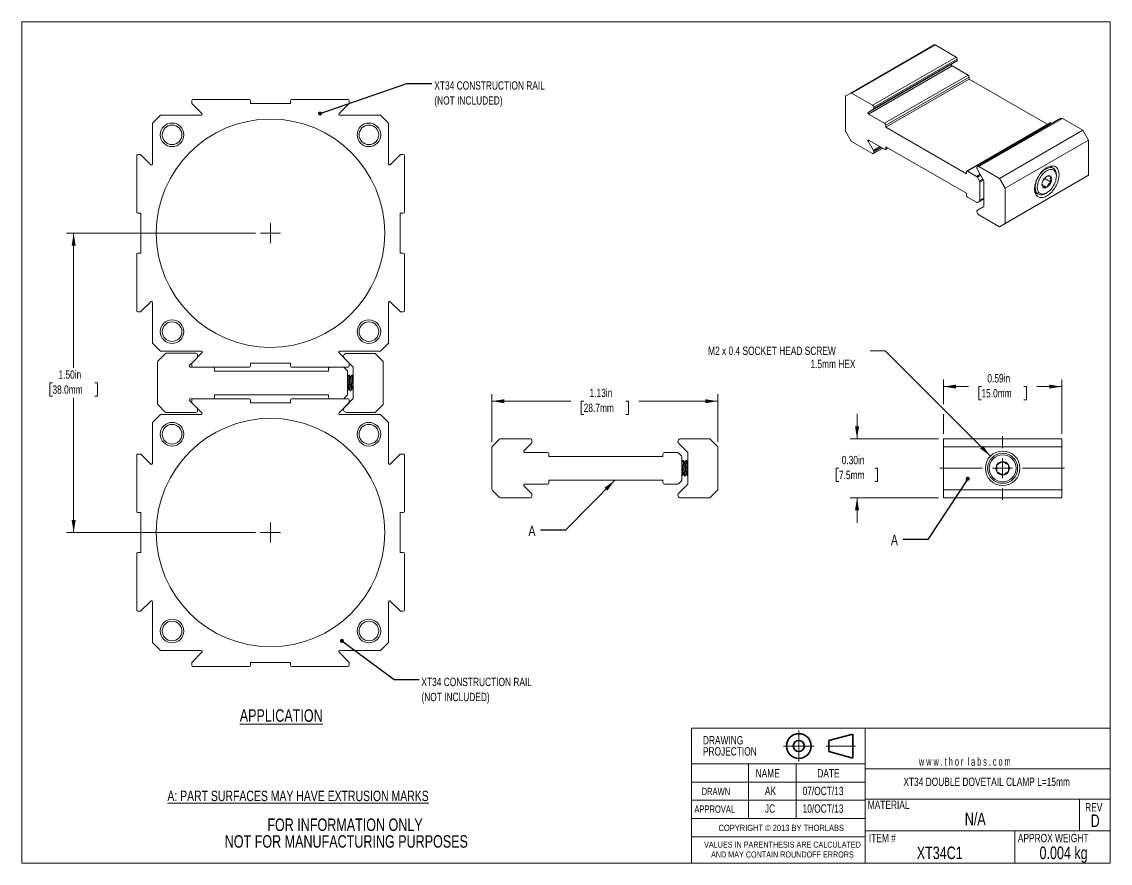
# Model space of a CAD drawing. Header units: inches. Extents: x 0.1 to 10.9, y 0 to 8.5.
import ezdxf

# ---------------------------------------------------------------- set-up
doc = ezdxf.new("R2010")
doc.units = ezdxf.units.IN
doc.header["$MEASUREMENT"] = 0
doc.header["$PDSIZE"] = -1
doc.linetypes.add('CENTERX2', pattern=[0.8, 0.5, -0.1, 0.1, -0.1])
doc.styles.add('SLDTEXTSTYLE0', font='TXT', dxfattribs={"width": 0.75})
doc.styles.add('SLDTEXTSTYLE1', font='TXT', dxfattribs={"width": 0.6})
doc.dimstyles.new('SLDDIMSTYLE0', dxfattribs={"dimtxt": 0.083333, "dimasz": 0.125, "dimexe": 0, "dimexo": 0.0625, "dimgap": 0.020833, "dimtad": 0, "dimtih": 1, "dimtoh": 1, "dimlfac": 0.5, "dimrnd": 1e-09, "dimzin": 12, "dimdsep": 46, "dimtxsty": 'SLDTEXTSTYLE0', "dimsah": 1, "dimcen": 0.09, "dimadec": 0, "dimazin": 3, "dimtfac": 1, "dimtofl": 0, "dimtmove": 0, "dimatfit": 3, "dimfxl": 1, "dimfrac": 2, "dimtolj": 1, "dimtzin": 12, "dimarcsym": 0})
doc.dimstyles.new('SLDDIMSTYLE1', dxfattribs={"dimtxt": 0.18, "dimasz": 0.125, "dimexe": 0, "dimexo": 0.0625, "dimgap": 0, "dimtad": 0, "dimtih": 1, "dimtoh": 1, "dimdec": 0, "dimrnd": 1e-09, "dimzin": 0, "dimdsep": 46, "dimtxsty": 'Standard', "dimsah": 1, "dimcen": 0.09, "dimadec": 0, "dimazin": 0, "dimtfac": 0.125, "dimtdec": 0, "dimtofl": 0, "dimtmove": 0, "dimatfit": 3, "dimfxl": 1, "dimfrac": 2, "dimtolj": 1, "dimtzin": 0, "dimarcsym": 0})
doc.dimstyles.new('SLDDIMSTYLE2', dxfattribs={"dimtxt": 0.083333, "dimasz": 0.125, "dimexe": 0, "dimexo": 0.0625, "dimgap": 0.020833, "dimtad": 0, "dimtih": 1, "dimtoh": 1, "dimlfac": 0.5, "dimrnd": 1e-09, "dimzin": 0, "dimdsep": 46, "dimtxsty": 'SLDTEXTSTYLE0', "dimsah": 1, "dimcen": 0.09, "dimadec": 0, "dimazin": 0, "dimtfac": 1, "dimtmove": 0, "dimatfit": 0, "dimfxl": 1, "dimfrac": 2, "dimtolj": 1, "dimtzin": 12, "dimarcsym": 0})
doc.dimstyles.new('SLDDIMSTYLE3', dxfattribs={"dimtxt": 0.083333, "dimasz": 0.125, "dimexe": 0, "dimexo": 0.0625, "dimgap": 0.020833, "dimtad": 0, "dimtih": 1, "dimtoh": 1, "dimlfac": 0.5, "dimrnd": 1e-09, "dimdsep": 46, "dimtxsty": 'SLDTEXTSTYLE0', "dimsah": 1, "dimcen": 0.09, "dimadec": 0, "dimazin": 2, "dimtfac": 1, "dimtofl": 0, "dimtmove": 0, "dimatfit": 3, "dimfxl": 1, "dimfrac": 2, "dimtolj": 1, "dimtzin": 12, "dimarcsym": 0})
doc.dimstyles.new('SLDDIMSTYLE4', dxfattribs={"dimtxt": 0.083333, "dimasz": 0.125, "dimexe": 0, "dimexo": 0.0625, "dimgap": 0.020833, "dimtad": 0, "dimtih": 1, "dimtoh": 1, "dimlfac": 0.5, "dimrnd": 1e-09, "dimzin": 12, "dimdsep": 46, "dimtxsty": 'SLDTEXTSTYLE0', "dimsah": 1, "dimcen": 0, "dimadec": 0, "dimazin": 3, "dimtfac": 1, "dimtofl": 0, "dimtmove": 0, "dimatfit": 3, "dimfxl": 1, "dimfrac": 2, "dimtolj": 1, "dimtzin": 12, "dimarcsym": 0})
doc.dimstyles.new('SLDDIMSTYLE5', dxfattribs={"dimtxt": 0.18, "dimasz": 0.04, "dimexe": 0, "dimexo": 0.0625, "dimgap": 0, "dimtad": 0, "dimtih": 1, "dimtoh": 1, "dimdec": 0, "dimrnd": 1e-09, "dimzin": 0, "dimdsep": 46, "dimtxsty": 'Standard', "dimblk1": 'DOT', "dimblk2": 'DOT', "dimsah": 1, "dimcen": 0.09, "dimadec": 0, "dimazin": 0, "dimtfac": 0.04, "dimtdec": 0, "dimtofl": 0, "dimtmove": 0, "dimatfit": 3, "dimldrblk": 'DOT', "dimfxl": 1, "dimfrac": 2, "dimtolj": 1, "dimtzin": 0, "dimarcsym": 0})
doc.dimstyles.new('SLDDIMSTYLE6', dxfattribs={"dimtxt": 0.083333, "dimasz": 0.125, "dimexe": 0, "dimexo": 0.0625, "dimgap": 0.020833, "dimtad": 0, "dimtih": 1, "dimtoh": 1, "dimlfac": 0.5, "dimrnd": 1e-09, "dimzin": 4, "dimdsep": 46, "dimtxsty": 'SLDTEXTSTYLE0', "dimsah": 1, "dimcen": 0.09, "dimadec": 0, "dimazin": 1, "dimtfac": 1, "dimtofl": 0, "dimtmove": 0, "dimatfit": 3, "dimfxl": 1, "dimfrac": 2, "dimtolj": 1, "dimtzin": 12, "dimarcsym": 0})

# ---------------------------------------------------------------- blocks, each defined once
blk = doc.blocks.new('Third Angle Projection Block')
at = {"color": 7, "linetype": 'CENTERX2', "lineweight": 18}
for p, q in [((3.995, 0.938), (3.995, 0.554)), ((3.803, 0.746), (4.187, 0.746)), ((4.336, 0.746), (4.703, 0.746))]:
    blk.add_line(p, q, dxfattribs=at)
at = {"color": 7, "linetype": 'Continuous', "lineweight": 35}
for p, q in [((4.67, 0.896), (4.37, 0.815)), ((4.67, 0.596), (4.67, 0.896)), ((4.37, 0.815), (4.37, 0.676)), ((4.37, 0.676), (4.67, 0.596))]:
    blk.add_line(p, q, dxfattribs=at)
for radius in [0.154, 0.0696]:
    blk.add_circle((3.995, 0.746), radius, dxfattribs=at)
at = {"color": 7, "linetype": 'Continuous', "lineweight": 0}
blk.add_point((3.995, 0.746), dxfattribs=at)
blk = doc.blocks.new('SW_NOTE_0')
at = {"color": 0, "linetype": 'Continuous', "lineweight": 0, "char_height": 0.06, "attachment_point": 2, "style": 'SLDTEXTSTYLE0'}
for s, insert in [('VALUES IN PARENTHESIS ARE CALCULATED', (0.784, 0.077)), ('AND MAY CONTAIN ROUNDOFF ERRORS', (0.783, -0.022))]:
    blk.add_mtext(s, dxfattribs=dict(at, insert=insert))
blk = doc.blocks.new('SW_NOTE_1')
at = {"color": 0, "linetype": 'Continuous', "lineweight": 0, "char_height": 0.0833, "attachment_point": 1, "style": 'SLDTEXTSTYLE0'}
for s, insert in [('DRAWING', (0, 0.107)), ('PROJECTION', (0, -0.004))]:
    blk.add_mtext(s, dxfattribs=dict(at, insert=insert))
blk = doc.blocks.new('SW_NOTE_2')
at = {"color": 0, "linetype": 'Continuous', "lineweight": 0, "char_height": 0.125, "attachment_point": 2, "style": 'SLDTEXTSTYLE0'}
for s, insert in [('FOR INFORMATION ONLY', (0.986, 0.161)), ('NOT FOR MANUFACTURING PURPOSES', (0.999, -0.006))]:
    blk.add_mtext(s, dxfattribs=dict(at, insert=insert))
blk = doc.blocks.new('_D')
at = {"color": 7, "linetype": 'Continuous', "lineweight": 18}
for p, q in [((4.763, 4.245), (4.763, 4.726)), ((7.02, 4.25), (7.02, 4.726)), ((4.763, 4.656), (5.551, 4.656)), ((5.68, 4.656), (5.654, 4.656)), ((5.654, 4.656), (5.654, 4.524)), ((6.103, 4.656), (6.129, 4.656)), ((6.129, 4.656), (6.129, 4.524)), ((7.02, 4.656), (6.232, 4.656)), ((5.654, 4.524), (5.68, 4.524)), ((6.129, 4.524), (6.103, 4.524))]:
    blk.add_line(p, q, dxfattribs=at)
for points in [[(4.763, 4.656), (4.888, 4.636), (4.888, 4.676)], [(7.02, 4.656), (6.895, 4.676), (6.895, 4.636)]]:
    blk.add_solid(points, dxfattribs=at)
at = {"color": 7, "linetype": 'Continuous', "lineweight": 18, "char_height": 0.0833, "attachment_point": 1, "style": 'SLDTEXTSTYLE0'}
for s, insert in [('1.13in', (5.739, 4.781)), ('28.7mm', (5.68, 4.631))]:
    blk.add_mtext(s, dxfattribs=dict(at, insert=insert))
blk = doc.blocks.new('_D_1')
at = {"color": 7, "linetype": 'Continuous', "lineweight": 18}
for p, q in [((8.413, 4.28), (8.413, 4.53)), ((9.229, 4.28), (8.343, 4.28)), ((8.232, 3.985), (8.206, 3.985)), ((8.206, 3.985), (8.206, 3.853)), ((8.594, 3.985), (8.619, 3.985)), ((8.619, 3.985), (8.619, 3.853)), ((8.206, 3.853), (8.232, 3.853)), ((8.619, 3.853), (8.594, 3.853)), ((9.229, 3.69), (8.343, 3.69)), ((8.413, 3.69), (8.413, 3.44))]:
    blk.add_line(p, q, dxfattribs=at)
for points in [[(8.413, 4.28), (8.433, 4.405), (8.393, 4.405)], [(8.413, 3.69), (8.393, 3.565), (8.433, 3.565)]]:
    blk.add_solid(points, dxfattribs=at)
at = {"color": 7, "linetype": 'Continuous', "lineweight": 18, "char_height": 0.0833, "attachment_point": 1, "style": 'SLDTEXTSTYLE0'}
for s, insert in [('0.30in', (8.26, 4.109)), ('7.5mm', (8.232, 3.96))]:
    blk.add_mtext(s, dxfattribs=dict(at, insert=insert))
blk = doc.blocks.new('_D_2')
at = {"color": 7, "linetype": 'Continuous', "lineweight": 18}
for p, q in [((9.279, 4.625), (9.279, 4.872)), ((9.279, 4.802), (9.528, 4.802)), ((9.657, 4.802), (9.632, 4.802)), ((9.632, 4.802), (9.632, 4.67)), ((10.081, 4.802), (10.106, 4.802)), ((10.106, 4.802), (10.106, 4.67)), ((10.459, 4.802), (10.21, 4.802)), ((10.459, 4.33), (10.459, 4.872)), ((9.632, 4.67), (9.657, 4.67)), ((10.106, 4.67), (10.081, 4.67)), ((9.279, 4.33), (9.279, 4.525))]:
    blk.add_line(p, q, dxfattribs=at)
for points in [[(9.279, 4.802), (9.404, 4.782), (9.404, 4.822)], [(10.459, 4.802), (10.334, 4.822), (10.334, 4.782)]]:
    blk.add_solid(points, dxfattribs=at)
at = {"color": 7, "linetype": 'Continuous', "lineweight": 18, "char_height": 0.0833, "attachment_point": 1, "style": 'SLDTEXTSTYLE0'}
for s, insert in [('0.59in', (9.716, 4.927)), ('15.0mm', (9.657, 4.777))]:
    blk.add_mtext(s, dxfattribs=dict(at, insert=insert))
blk = doc.blocks.new('_D_3')
at = {"color": 7, "linetype": 'Continuous', "lineweight": 18}
for p, q in [((8.693, 5.161), (8.543, 5.161)), ((9.747, 4.108), (8.693, 5.161))]:
    blk.add_line(p, q, dxfattribs=at)
blk.add_solid([(9.747, 4.108), (9.672, 4.21), (9.644, 4.182)], dxfattribs=at)
at = {"color": 7, "linetype": 'Continuous', "lineweight": 18, "attachment_point": 1, "style": 'SLDTEXTSTYLE0'}
for s, insert, char_height in [('M2 x 0.4 SOCKET HEAD SCREW', (6.924, 5.202), 0.08333), ('1.5mm HEX', (7.947, 5.07), 0.0833)]:
    blk.add_mtext(s, dxfattribs=dict(at, insert=insert, char_height=char_height))
blk = doc.blocks.new('_DOT')
at = {"color": 0, "linetype": 'ByBlock', "lineweight": -2}
blk.add_line((-0.5, 0), (-1, 0), dxfattribs=at)
at = {"color": 0, "linetype": 'ByBlock', "const_width": 0.5}
blk.add_lwpolyline([(-0.25, 0, 1), (0.25, 0, 1)], format="xyb", close=True, dxfattribs=at)
blk = doc.blocks.new('SW_CENTERMARKSYMBOL_0')
at = {"color": 0, "linetype": 'Continuous', "lineweight": 0}
for p, q in [((0, 0.2), (0, 0.321)), ((-0.2, 0), (-0.629, 0)), ((0, 0), (-0.1, 0)), ((0, 0), (0, 0.1)), ((0, 0), (0, -0.1)), ((0, 0), (0.1, 0)), ((0.2, 0), (0.617, 0)), ((0, -0.2), (0, -0.315))]:
    blk.add_line(p, q, dxfattribs=at)
blk = doc.blocks.new('_D_4')
at = {"color": 7, "linetype": 'Continuous', "lineweight": 18}
for p, q in [((2.399, 6.336), (0.511, 6.336)), ((0.581, 6.336), (0.581, 4.989)), ((0.369, 4.839), (0.344, 4.839)), ((0.344, 4.839), (0.344, 4.707)), ((0.793, 4.839), (0.818, 4.839)), ((0.818, 4.839), (0.818, 4.707)), ((0.344, 4.707), (0.369, 4.707)), ((0.581, 3.342), (0.581, 4.69)), ((0.818, 4.707), (0.793, 4.707)), ((2.399, 3.342), (0.511, 3.342))]:
    blk.add_line(p, q, dxfattribs=at)
for points in [[(0.581, 6.336), (0.561, 6.211), (0.601, 6.211)], [(0.581, 3.342), (0.601, 3.467), (0.561, 3.467)]]:
    blk.add_solid(points, dxfattribs=at)
at = {"color": 7, "linetype": 'Continuous', "lineweight": 18, "char_height": 0.0833, "attachment_point": 1, "style": 'SLDTEXTSTYLE0'}
for s, insert in [('1.50in', (0.429, 4.964)), ('38.0mm', (0.369, 4.814))]:
    blk.add_mtext(s, dxfattribs=dict(at, insert=insert))
blk = doc.blocks.new('SW_NOTE_3')
at = {"color": 0, "linetype": 'Continuous', "lineweight": 0, "char_height": 0.08333, "attachment_point": 1, "style": 'SLDTEXTSTYLE0'}
for s, insert in [('XT34 CONSTRUCTION RAIL', (0.023, 0.018)), ('(NOT INCLUDED)', (0.023, -0.132))]:
    blk.add_mtext(s, dxfattribs=dict(at, insert=insert))
blk = doc.blocks.new('SW_NOTE_4')
at = {"color": 0, "linetype": 'Continuous', "lineweight": 0, "char_height": 0.08333, "attachment_point": 1, "style": 'SLDTEXTSTYLE0'}
for s, insert in [('XT34 CONSTRUCTION RAIL', (0.024, 0.022)), ('(NOT INCLUDED)', (0.024, -0.128))]:
    blk.add_mtext(s, dxfattribs=dict(at, insert=insert))
blk = doc.blocks.new('SW_CENTERMARKSYMBOL_1')
at = {"color": 0, "linetype": 'Continuous', "lineweight": 0}
for q in [(-0.1, 0), (0, 0.1), (0, -0.1), (0.1, 0)]:
    blk.add_line((0, 0), q, dxfattribs=at)
blk = doc.blocks.new('SW_CENTERMARKSYMBOL_2')
at = {"color": 0, "linetype": 'Continuous', "lineweight": 0}
for q in [(-0.1, 0), (0, 0.1), (0, -0.1), (0.1, 0)]:
    blk.add_line((0, 0), q, dxfattribs=at)

msp = doc.modelspace()

# ---------------------------------------------------------------- linework, layer by layer
at = {"color": 7, "linetype": 'Continuous', "lineweight": 18}
for p, q in [((0.062, 8.451), (10.944, 8.451)), ((0.062, 8.451), (0.062, 0.036)), ((10.944, 0.036), (10.944, 8.451)), ((8.351, 7.738), (9.185, 8.22)), ((8.359, 7.737), (9.193, 8.219)), ((9.403, 8.098), (9.193, 8.219)), ((8.569, 7.616), (9.403, 8.098)), ((8.577, 7.575), (9.411, 8.057)), ((8.58, 7.596), (9.414, 8.078)), ((8.58, 7.582), (9.414, 8.064)), ((9.358, 8.026), (9.411, 8.057)), ((9.414, 8.064), (9.414, 8.078)), ((8.524, 7.544), (9.358, 8.026)), ((8.529, 7.527), (9.363, 8.009)), ((9.523, 7.916), (9.363, 8.009)), ((8.689, 7.435), (9.523, 7.916)), ((8.7, 7.415), (9.535, 7.897)), ((8.7, 7.395), (9.535, 7.877)), ((9.535, 7.877), (9.535, 7.897)), ((10.319, 7.424), (9.535, 7.877)), ((8.351, 7.738), (8.301, 7.709)), ((8.569, 7.616), (8.359, 7.737)), ((1.763, 7.664), (1.763, 7.638)), ((1.766, 7.631), (1.864, 7.533)), ((2.339, 7.674), (1.773, 7.674)), ((2.349, 7.634), (2.349, 7.664)), ((2.749, 7.634), (2.349, 7.634)), ((2.749, 7.664), (2.749, 7.634)), ((3.325, 7.674), (2.759, 7.674)), ((3.234, 7.533), (3.332, 7.631)), ((3.335, 7.638), (3.335, 7.664)), ((8.297, 7.702), (8.297, 7.36)), ((1.449, 7.516), (1.369, 7.436)), ((1.857, 7.516), (1.449, 7.516)), ((3.649, 7.516), (3.241, 7.516)), ((3.729, 7.436), (3.649, 7.516)), ((8.524, 7.544), (8.577, 7.575)), ((8.689, 7.435), (8.529, 7.527)), ((8.58, 7.582), (8.58, 7.596)), ((1.369, 7.436), (1.369, 7.028)), ((3.729, 7.028), (3.729, 7.436)), ((8.7, 7.395), (8.7, 7.415)), ((10.344, 7.439), (9.51, 6.957)), ((9.518, 6.956), (10.352, 7.438)), ((10.452, 7.485), (9.618, 7.003)), ((9.632, 7.002), (10.466, 7.483)), ((10.362, 7.432), (10.352, 7.438)), ((10.671, 7.365), (10.466, 7.483)), ((8.301, 7.349), (8.351, 7.262)), ((9.506, 6.93), (8.7, 7.395)), ((9.837, 6.883), (10.671, 7.365)), ((10.728, 7.267), (10.671, 7.365)), ((8.359, 7.254), (8.569, 7.133)), ((8.577, 7.164), (8.524, 7.257)), ((8.529, 7.268), (8.689, 7.175)), ((8.577, 7.132), (8.67, 7.186)), ((8.697, 7.174), (8.722, 7.189)), ((8.7, 7.201), (9.506, 6.736)), ((8.7, 7.182), (8.7, 7.201)), ((9.893, 6.785), (10.728, 7.267)), ((10.728, 6.916), (10.728, 7.267)), ((1.211, 7.112), (1.211, 6.546)), ((1.247, 7.122), (1.221, 7.122)), ((1.352, 7.021), (1.254, 7.119)), ((3.844, 7.119), (3.746, 7.021)), ((3.877, 7.122), (3.851, 7.122)), ((3.887, 6.546), (3.887, 7.112)), ((8.58, 7.139), (8.58, 7.153)), ((9.618, 6.971), (9.681, 6.861)), ((9.837, 6.883), (9.632, 7.002)), ((10.375, 6.986), (10.342, 7.005)), ((9.506, 6.95), (9.506, 6.93)), ((9.608, 6.904), (9.518, 6.956)), ((9.637, 6.858), (9.616, 6.896)), ((9.681, 6.861), (9.681, 6.604)), ((9.893, 6.785), (9.837, 6.883)), ((9.837, 6.401), (10.671, 6.883)), ((9.893, 6.434), (10.728, 6.916)), ((10.271, 6.86), (10.29, 6.884)), ((10.29, 6.884), (10.29, 6.889)), ((10.29, 6.884), (10.353, 6.848)), ((10.406, 6.921), (10.406, 6.918)), ((10.406, 6.905), (10.406, 6.918)), ((10.671, 6.883), (10.728, 6.916)), ((9.641, 6.664), (9.641, 6.847)), ((9.893, 6.434), (9.893, 6.785)), ((10.263, 6.824), (10.312, 6.796)), ((9.506, 6.736), (9.506, 6.716)), ((9.518, 6.697), (9.608, 6.645)), ((9.616, 6.644), (9.681, 6.681)), ((9.616, 6.644), (9.637, 6.656)), ((10.192, 6.746), (10.225, 6.727)), ((10.3, 6.734), (10.31, 6.741)), ((1.221, 6.536), (1.251, 6.536)), ((1.251, 6.536), (1.251, 6.136)), ((3.847, 6.136), (3.847, 6.536)), ((3.847, 6.536), (3.877, 6.536)), ((9.681, 6.604), (9.618, 6.567)), ((9.632, 6.52), (9.837, 6.401)), ((9.837, 6.401), (9.893, 6.434)), ((1.211, 6.126), (1.211, 5.56)), ((1.251, 6.136), (1.221, 6.136)), ((3.877, 6.136), (3.847, 6.136)), ((3.887, 5.56), (3.887, 6.126)), ((1.221, 5.55), (1.247, 5.55)), ((1.254, 5.553), (1.352, 5.651)), ((1.369, 5.644), (1.369, 5.236)), ((3.729, 5.236), (3.729, 5.644)), ((3.746, 5.651), (3.844, 5.553)), ((3.851, 5.55), (3.877, 5.55)), ((1.369, 5.236), (1.449, 5.156)), ((3.649, 5.156), (3.729, 5.236)), ((1.495, 5.131), (1.425, 5.06)), ((1.449, 5.156), (1.857, 5.156)), ((1.804, 5.135), (1.507, 5.135)), ((1.864, 5.139), (1.766, 5.041)), ((1.82, 5.102), (1.82, 5.119)), ((3.332, 5.041), (3.234, 5.139)), ((3.241, 5.156), (3.649, 5.156)), ((3.597, 5.134), (3.307, 5.134)), ((3.677, 5.054), (3.597, 5.134)), ((1.42, 5.049), (1.42, 4.63)), ((1.74, 5.015), (1.766, 5.041)), ((1.763, 5.034), (1.763, 5.008)), ((2.349, 5.008), (2.349, 5.038)), ((2.349, 5.038), (2.749, 5.038)), ((2.749, 5.038), (2.749, 5.008)), ((3.287, 5.087), (3.377, 4.997)), ((3.335, 5.008), (3.335, 5.034)), ((3.677, 4.624), (3.677, 5.054)), ((1.773, 4.998), (1.747, 4.998)), ((1.773, 4.998), (2.339, 4.998)), ((1.99, 4.958), (1.99, 4.982)), ((3.13, 4.958), (1.99, 4.958)), ((2.759, 4.998), (3.325, 4.998)), ((3.13, 4.982), (3.13, 4.958)), ((3.315, 4.963), (3.285, 4.994)), ((3.32, 4.727), (3.32, 4.952)), ((3.335, 4.918), (3.331, 4.918)), ((3.366, 4.918), (3.362, 4.918)), ((3.377, 4.997), (3.377, 4.682)), ((1.747, 4.68), (1.773, 4.68)), ((2.339, 4.68), (1.773, 4.68)), ((1.99, 4.72), (3.13, 4.72)), ((1.99, 4.696), (1.99, 4.72)), ((3.325, 4.68), (2.759, 4.68)), ((3.13, 4.72), (3.13, 4.696)), ((3.285, 4.685), (3.315, 4.716)), ((3.377, 4.682), (3.287, 4.592)), ((3.346, 4.761), (3.35, 4.761)), ((1.425, 4.619), (1.495, 4.548)), ((1.766, 4.637), (1.74, 4.663)), ((1.763, 4.67), (1.763, 4.644)), ((1.766, 4.637), (1.864, 4.539)), ((1.82, 4.559), (1.82, 4.577)), ((2.349, 4.64), (2.349, 4.67)), ((2.749, 4.64), (2.349, 4.64)), ((2.749, 4.67), (2.749, 4.64)), ((3.234, 4.539), (3.332, 4.637)), ((3.335, 4.644), (3.335, 4.67)), ((3.597, 4.544), (3.677, 4.624)), ((1.449, 4.522), (1.369, 4.442)), ((1.857, 4.522), (1.449, 4.522)), ((1.507, 4.543), (1.804, 4.543)), ((3.649, 4.522), (3.241, 4.522)), ((3.307, 4.544), (3.597, 4.544)), ((3.729, 4.442), (3.649, 4.522)), ((1.369, 4.442), (1.369, 4.034)), ((3.729, 4.034), (3.729, 4.442)), ((4.838, 4.276), (4.768, 4.206)), ((5.147, 4.281), (4.85, 4.281)), ((5.163, 4.248), (5.163, 4.265)), ((6.94, 4.28), (6.65, 4.28)), ((7.02, 4.2), (6.94, 4.28)), ((9.279, 4.281), (10.459, 4.281)), ((9.279, 4.28), (9.279, 4.281)), ((9.279, 4.2), (9.279, 4.28)), ((9.279, 4.28), (10.459, 4.28)), ((10.459, 4.28), (10.459, 4.281)), ((10.459, 4.2), (10.459, 4.28)), ((4.763, 4.195), (4.763, 3.776)), ((5.083, 4.161), (5.158, 4.236)), ((5.317, 4.144), (5.09, 4.144)), ((6.616, 4.144), (6.489, 4.144)), ((6.658, 4.109), (6.628, 4.139)), ((6.63, 4.232), (6.72, 4.143)), ((6.72, 4.143), (6.72, 3.828)), ((7.02, 3.77), (7.02, 4.2)), ((9.279, 3.77), (9.279, 4.2)), ((9.279, 4.2), (10.459, 4.2)), ((10.459, 3.77), (10.459, 4.2)), ((1.211, 4.118), (1.211, 3.552)), ((1.247, 4.128), (1.221, 4.128)), ((1.352, 4.027), (1.254, 4.125)), ((3.844, 4.125), (3.746, 4.027)), ((3.877, 4.128), (3.851, 4.128)), ((3.887, 3.552), (3.887, 4.118)), ((5.333, 4.104), (5.333, 4.128)), ((6.473, 4.104), (5.333, 4.104)), ((6.473, 4.128), (6.473, 4.104)), ((6.663, 3.873), (6.663, 4.098)), ((6.677, 4.064), (6.673, 4.064)), ((6.693, 4.043), (6.69, 4.043)), ((6.709, 4.064), (6.705, 4.064)), ((6.673, 3.927), (6.677, 3.927)), ((6.705, 3.927), (6.709, 3.927)), ((5.158, 3.734), (5.083, 3.809)), ((5.09, 3.826), (5.317, 3.826)), ((5.333, 3.866), (6.473, 3.866)), ((5.333, 3.842), (5.333, 3.866)), ((6.473, 3.866), (6.473, 3.842)), ((6.489, 3.826), (6.616, 3.826)), ((6.628, 3.831), (6.658, 3.861)), ((6.72, 3.828), (6.63, 3.738)), ((6.689, 3.906), (6.693, 3.906)), ((4.768, 3.764), (4.838, 3.694)), ((5.163, 3.705), (5.163, 3.723)), ((6.94, 3.69), (7.02, 3.77)), ((9.279, 3.77), (10.459, 3.77)), ((9.279, 3.69), (9.279, 3.77)), ((10.459, 3.69), (10.459, 3.77)), ((4.85, 3.689), (5.147, 3.689)), ((6.65, 3.69), (6.94, 3.69)), ((9.279, 3.69), (10.459, 3.69)), ((9.279, 3.689), (9.279, 3.69)), ((9.279, 3.689), (10.459, 3.689)), ((10.459, 3.689), (10.459, 3.69)), ((1.221, 3.542), (1.251, 3.542)), ((1.251, 3.542), (1.251, 3.142)), ((3.847, 3.142), (3.847, 3.542)), ((3.847, 3.542), (3.877, 3.542)), ((1.211, 3.132), (1.211, 2.566)), ((1.251, 3.142), (1.221, 3.142)), ((3.877, 3.142), (3.847, 3.142)), ((3.887, 2.566), (3.887, 3.132)), ((1.254, 2.559), (1.352, 2.657)), ((1.369, 2.65), (1.369, 2.242)), ((3.729, 2.242), (3.729, 2.65)), ((3.746, 2.657), (3.844, 2.559)), ((1.221, 2.556), (1.247, 2.556)), ((3.851, 2.556), (3.877, 2.556)), ((1.369, 2.242), (1.449, 2.162)), ((3.649, 2.162), (3.729, 2.242)), ((1.449, 2.162), (1.857, 2.162)), ((1.864, 2.145), (1.766, 2.047)), ((3.332, 2.047), (3.234, 2.145)), ((3.241, 2.162), (3.649, 2.162)), ((1.763, 2.04), (1.763, 2.014)), ((1.773, 2.004), (2.339, 2.004)), ((2.349, 2.014), (2.349, 2.044)), ((2.349, 2.044), (2.749, 2.044)), ((2.749, 2.044), (2.749, 2.014)), ((2.759, 2.004), (3.325, 2.004)), ((3.335, 2.014), (3.335, 2.04)), ((10.944, 1.387), (10.944, 1.97)), ((6.757, 0.298), (6.757, 1.387)), ((6.757, 1.387), (8.494, 1.387)), ((8.494, 1.387), (8.494, 0.036)), ((8.494, 1.387), (10.944, 1.387)), ((6.757, 0.484), (6.757, 1.03)), ((6.757, 0.036), (6.757, 1.03)), ((8.494, 1.03), (6.757, 1.03)), ((7.328, 1.03), (7.328, 0.484)), ((7.804, 1.03), (7.804, 0.484)), ((8.494, 0.98), (10.944, 0.98)), ((8.494, 0.846), (6.757, 0.846)), ((8.494, 0.666), (6.757, 0.666)), ((8.494, 0.676), (10.944, 0.676)), ((10.637, 0.676), (10.637, 0.36)), ((8.494, 0.484), (6.757, 0.484)), ((6.757, 0.484), (6.757, 0.298)), ((8.494, 0.36), (10.944, 0.36)), ((9.99, 0.36), (9.99, 0.036)), ((6.757, 0.298), (8.494, 0.298)), ((10.944, 0.036), (0.062, 0.036))]:
    msp.add_line(p, q, dxfattribs=at)
at = {"color": 8, "linetype": 'Continuous', "lineweight": 18}
for p, q in [((8.524, 7.257), (8.536, 7.264)), ((8.577, 7.164), (8.642, 7.202)), ((8.58, 7.153), (8.653, 7.196)), ((8.58, 7.139), (8.666, 7.188)), ((8.7, 7.182), (8.717, 7.191)), ((9.608, 6.904), (9.644, 6.925)), ((9.616, 6.896), (9.65, 6.915)), ((9.637, 6.858), (9.671, 6.878)), ((9.641, 6.847), (9.677, 6.868)), ((9.637, 6.656), (9.681, 6.681)), ((9.641, 6.664), (9.681, 6.687))]:
    msp.add_line(p, q, dxfattribs=at)
at = {"color": 7, "linetype": 'Continuous', "lineweight": 18, "flags": 128}
for points in [[(9.363, 8.009), (9.361, 8.01), (9.359, 8.013), (9.357, 8.015), (9.356, 8.018), (9.356, 8.02), (9.356, 8.023), (9.357, 8.025), (9.358, 8.026)], [(8.529, 7.527), (8.527, 7.529), (8.525, 7.531), (8.523, 7.533), (8.522, 7.536), (8.522, 7.539), (8.522, 7.541), (8.522, 7.543), (8.524, 7.544)], [(8.524, 7.257), (8.522, 7.259), (8.522, 7.262), (8.522, 7.264), (8.522, 7.266), (8.523, 7.268), (8.525, 7.269), (8.527, 7.268), (8.529, 7.268)], [(9.632, 7.002), (9.627, 7.004), (9.623, 7.004), (9.619, 7.004), (9.616, 7.001), (9.613, 6.998), (9.612, 6.994), (9.612, 6.988), (9.613, 6.983), (9.615, 6.977), (9.618, 6.971)], [(10.433, 6.921), (10.432, 6.934), (10.431, 6.945), (10.428, 6.956), (10.425, 6.966), (10.421, 6.976), (10.416, 6.984), (10.409, 6.991), (10.403, 6.997), (10.395, 7.002), (10.387, 7.005), (10.378, 7.008), (10.368, 7.009), (10.359, 7.008), (10.348, 7.007), (10.338, 7.004), (10.327, 7), (10.316, 6.995), (10.305, 6.989), (10.294, 6.981), (10.283, 6.973), (10.273, 6.963), (10.262, 6.953), (10.252, 6.942), (10.243, 6.93), (10.234, 6.917), (10.226, 6.904), (10.218, 6.89), (10.211, 6.876), (10.205, 6.862), (10.2, 6.848), (10.196, 6.834), (10.192, 6.82), (10.19, 6.806), (10.188, 6.793), (10.188, 6.78), (10.188, 6.767), (10.19, 6.756), (10.192, 6.745), (10.196, 6.735), (10.2, 6.725), (10.205, 6.717), (10.211, 6.71), (10.218, 6.704), (10.226, 6.699), (10.234, 6.696), (10.243, 6.694), (10.252, 6.692), (10.262, 6.693), (10.273, 6.694), (10.283, 6.697), (10.294, 6.701), (10.305, 6.706), (10.316, 6.712), (10.327, 6.72), (10.338, 6.728), (10.348, 6.738), (10.359, 6.748), (10.368, 6.759), (10.378, 6.771), (10.387, 6.784), (10.395, 6.797), (10.403, 6.811), (10.409, 6.825), (10.416, 6.839), (10.421, 6.853), (10.425, 6.867), (10.428, 6.881), (10.431, 6.895), (10.432, 6.908), (10.433, 6.921)], [(10.3, 6.734), (10.295, 6.732), (10.285, 6.727), (10.275, 6.723), (10.265, 6.721), (10.255, 6.72), (10.246, 6.72), (10.238, 6.722), (10.23, 6.725), (10.222, 6.729), (10.216, 6.734), (10.21, 6.74), (10.205, 6.748), (10.201, 6.756), (10.198, 6.766), (10.196, 6.776), (10.194, 6.787), (10.194, 6.798), (10.195, 6.811), (10.197, 6.823), (10.199, 6.836), (10.203, 6.849), (10.207, 6.863), (10.213, 6.876), (10.219, 6.889), (10.226, 6.901), (10.234, 6.914), (10.242, 6.925), (10.251, 6.936), (10.26, 6.947), (10.27, 6.956), (10.279, 6.965), (10.29, 6.972), (10.3, 6.979), (10.31, 6.984), (10.32, 6.988), (10.33, 6.991), (10.34, 6.993), (10.349, 6.993), (10.358, 6.992), (10.366, 6.99), (10.374, 6.987), (10.381, 6.982), (10.387, 6.976), (10.392, 6.969), (10.397, 6.961), (10.4, 6.952), (10.403, 6.943), (10.405, 6.932), (10.406, 6.921), (10.406, 6.921)], [(10.406, 6.908), (10.405, 6.919), (10.403, 6.929), (10.401, 6.938), (10.397, 6.946), (10.392, 6.954), (10.387, 6.96), (10.381, 6.965), (10.374, 6.969), (10.367, 6.972), (10.359, 6.973), (10.35, 6.973), (10.341, 6.972), (10.332, 6.97), (10.323, 6.967), (10.313, 6.962), (10.303, 6.956), (10.294, 6.949), (10.284, 6.941), (10.275, 6.932), (10.266, 6.923), (10.258, 6.912), (10.25, 6.901), (10.243, 6.889), (10.237, 6.878), (10.231, 6.865), (10.226, 6.853), (10.222, 6.84), (10.219, 6.828), (10.217, 6.816), (10.215, 6.804), (10.215, 6.793), (10.216, 6.782), (10.218, 6.772), (10.22, 6.763), (10.224, 6.755), (10.228, 6.747), (10.234, 6.741), (10.24, 6.736), (10.246, 6.732), (10.254, 6.729), (10.262, 6.728), (10.271, 6.728), (10.279, 6.729), (10.289, 6.731), (10.298, 6.734), (10.308, 6.739), (10.318, 6.745), (10.327, 6.752), (10.336, 6.76), (10.346, 6.769), (10.354, 6.778), (10.363, 6.789), (10.37, 6.8), (10.378, 6.812), (10.384, 6.824), (10.39, 6.836), (10.395, 6.848), (10.399, 6.861), (10.402, 6.873), (10.404, 6.885), (10.405, 6.897), (10.406, 6.908)], [(9.618, 6.567), (9.615, 6.564), (9.613, 6.561), (9.612, 6.556), (9.612, 6.55), (9.613, 6.544), (9.616, 6.538), (9.619, 6.533), (9.623, 6.527), (9.627, 6.523), (9.632, 6.52)]]:
    msp.add_lwpolyline(points, dxfattribs=at)
at = {"color": 7, "linetype": 'Continuous', "lineweight": 18}
for centre, radius in [((2.549, 6.336), 1.142), ((1.565, 7.32), 0.118), ((1.565, 7.32), 0.098), ((3.533, 7.32), 0.118), ((3.533, 7.32), 0.098), ((1.565, 5.352), 0.118), ((1.565, 5.352), 0.098), ((3.533, 5.352), 0.118), ((3.533, 5.352), 0.098), ((2.549, 3.342), 1.142), ((1.565, 4.326), 0.118), ((1.565, 4.326), 0.098), ((3.533, 4.326), 0.118), ((3.533, 4.326), 0.098), ((9.869, 3.985), 0.173), ((9.869, 3.985), 0.15), ((9.869, 3.985), 0.135), ((1.565, 2.358), 0.118), ((1.565, 2.358), 0.098), ((3.533, 2.358), 0.118), ((3.533, 2.358), 0.098)]:
    msp.add_circle(centre, radius, dxfattribs=at)
for centre, radius, start, end in [((9.188, 8.212), 0.00805, 54.3818, 114.314), ((9.39, 8.077), 0.0246, 2.6055, 57.3945), ((9.406, 8.063), 0.00805, 305.698, 5.6204), ((9.51, 7.896), 0.0246, 2.6055, 57.3945), ((8.354, 7.731), 0.00805, 54.3818, 114.314), ((1.773, 7.664), 0.01, 90, 180), ((1.773, 7.638), 0.01, 180, 225), ((2.339, 7.664), 0.01, 0, 90), ((2.759, 7.664), 0.01, 90, 180), ((3.325, 7.664), 0.01, 0, 90), ((3.325, 7.638), 0.01, 315, 0), ((8.305, 7.703), 0.00805, 125.698, 185.6204), ((1.857, 7.526), 0.01, 270, 45), ((3.241, 7.526), 0.01, 135, 270), ((8.556, 7.595), 0.0246, 2.6055, 57.3945), ((8.572, 7.581), 0.00805, 305.698, 5.6204), ((8.676, 7.414), 0.0246, 2.6055, 57.3945), ((10.347, 7.431), 0.00805, 54.3824, 114.3071), ((10.458, 7.472), 0.0136, 53.3063, 115.3833), ((8.32, 7.361), 0.0231, 181.9565, 211.1437), ((8.371, 7.274), 0.0231, 208.8556, 238.0453), ((1.221, 7.112), 0.01, 90, 180), ((1.247, 7.112), 0.01, 45, 90), ((3.851, 7.112), 0.01, 90, 135), ((3.877, 7.112), 0.01, 0, 90), ((8.573, 7.138), 0.00699, 230.7967, 9.214), ((8.557, 7.152), 0.0231, 1.9565, 31.1437), ((8.693, 7.18), 0.00699, 230.7967, 9.214), ((1.359, 7.028), 0.01, 225, 0), ((3.739, 7.028), 0.01, 180, 315), ((9.513, 6.951), 0.00699, 50.7967, 189.214), ((9.596, 6.885), 0.0231, 28.8556, 58.0453), ((9.618, 6.846), 0.0231, 1.9565, 31.1437), ((10.368, 6.817), 0.106, 123.6296, 160.4611), ((10.329, 6.882), 0.0308, 43.4313, 130.5663), ((10.299, 6.875), 0.0601, 334.0162, 28.4306), ((10.322, 6.826), 0.0601, 154.0162, 208.4306), ((10.292, 6.819), 0.0308, 223.4313, 310.5663), ((10.253, 6.884), 0.106, 303.6296, 340.4611), ((9.531, 6.717), 0.0246, 182.6055, 237.3945), ((9.612, 6.651), 0.00805, 234.3818, 294.314), ((9.633, 6.663), 0.00805, 305.698, 5.6204), ((1.221, 6.546), 0.01, 180, 270), ((3.877, 6.546), 0.01, 270, 0), ((1.221, 6.126), 0.01, 90, 180), ((3.877, 6.126), 0.01, 0, 90), ((1.221, 5.56), 0.01, 180, 270), ((1.247, 5.56), 0.01, 270, 315), ((1.359, 5.644), 0.01, 0, 135), ((3.739, 5.644), 0.01, 45, 180), ((3.851, 5.56), 0.01, 225, 270), ((3.877, 5.56), 0.01, 270, 0), ((1.507, 5.119), 0.016, 90, 135), ((1.804, 5.119), 0.016, 0, 90), ((1.857, 5.146), 0.01, 315, 90), ((3.241, 5.146), 0.01, 90, 225), ((3.307, 5.106), 0.028, 90, 225.0002), ((1.436, 5.049), 0.016, 135, 180), ((1.747, 5.008), 0.01, 135, 270), ((1.773, 5.034), 0.01, 135, 180), ((1.773, 5.008), 0.01, 180, 270), ((1.804, 5.102), 0.016, 315, 0), ((2.339, 5.008), 0.01, 270, 0), ((2.759, 5.008), 0.01, 180, 270), ((3.325, 5.008), 0.01, 270, 0), ((3.325, 5.034), 0.01, 0, 45), ((1.974, 4.982), 0.016, 0, 90), ((3.146, 4.982), 0.016, 90, 180), ((3.274, 4.982), 0.016, 45, 90), ((3.304, 4.952), 0.016, 0, 45), ((1.747, 4.67), 0.01, 90, 225), ((1.773, 4.67), 0.01, 90, 180), ((1.974, 4.696), 0.016, 270, 0), ((2.339, 4.67), 0.01, 0, 90), ((2.759, 4.67), 0.01, 90, 180), ((3.146, 4.696), 0.016, 180, 270), ((3.274, 4.696), 0.016, 270, 315), ((3.304, 4.727), 0.016, 315, 0), ((3.325, 4.67), 0.01, 0, 90), ((1.436, 4.63), 0.016, 180, 225), ((1.773, 4.644), 0.01, 180, 225), ((1.804, 4.577), 0.016, 0, 45), ((3.307, 4.572), 0.028, 135.0012, 270), ((3.325, 4.644), 0.01, 315, 0), ((1.507, 4.559), 0.016, 225, 270), ((1.804, 4.559), 0.016, 270, 0), ((1.857, 4.532), 0.01, 270, 45), ((3.241, 4.532), 0.01, 135, 270), ((4.85, 4.265), 0.016, 90, 135), ((5.147, 4.265), 0.016, 0, 90), ((5.147, 4.248), 0.016, 315, 0), ((6.65, 4.252), 0.028, 90, 225.0002), ((4.779, 4.195), 0.016, 135, 180), ((5.09, 4.154), 0.01, 135, 270), ((5.317, 4.128), 0.016, 0, 90), ((6.489, 4.128), 0.016, 90, 180), ((6.616, 4.128), 0.016, 45, 90), ((1.221, 4.118), 0.01, 90, 180), ((1.247, 4.118), 0.01, 45, 90), ((1.359, 4.034), 0.01, 225, 0), ((3.739, 4.034), 0.01, 180, 315), ((3.851, 4.118), 0.01, 90, 135), ((3.877, 4.118), 0.01, 0, 90), ((6.647, 4.098), 0.016, 0, 45), ((9.869, 3.985), 0.0682, 91.3954, 151.3954), ((9.869, 3.985), 0.0682, 31.3954, 91.3954), ((9.869, 3.985), 0.0682, 151.3954, 211.3954), ((9.869, 3.985), 0.0682, 211.3954, 271.3954), ((9.869, 3.985), 0.0682, 271.3954, 331.3954), ((9.869, 3.985), 0.0682, 331.3954, 31.3954), ((5.09, 3.816), 0.01, 90, 225), ((5.317, 3.842), 0.016, 270, 0), ((6.489, 3.842), 0.016, 180, 270), ((6.616, 3.842), 0.016, 270, 315), ((6.647, 3.873), 0.016, 315, 0), ((4.779, 3.776), 0.016, 180, 225), ((5.147, 3.705), 0.016, 270, 0), ((5.147, 3.723), 0.016, 0, 45), ((6.65, 3.718), 0.028, 135.0012, 270), ((4.85, 3.705), 0.016, 225, 270), ((1.221, 3.552), 0.01, 180, 270), ((3.877, 3.552), 0.01, 270, 0), ((1.221, 3.132), 0.01, 90, 180), ((3.877, 3.132), 0.01, 0, 90), ((1.359, 2.65), 0.01, 0, 135), ((3.739, 2.65), 0.01, 45, 180), ((1.221, 2.566), 0.01, 180, 270), ((1.247, 2.566), 0.01, 270, 315), ((3.851, 2.566), 0.01, 225, 270), ((3.877, 2.566), 0.01, 270, 0), ((1.857, 2.152), 0.01, 315, 90), ((3.241, 2.152), 0.01, 90, 225), ((1.773, 2.04), 0.01, 135, 180), ((1.773, 2.014), 0.01, 180, 270), ((2.339, 2.014), 0.01, 270, 0), ((2.759, 2.014), 0.01, 180, 270), ((3.325, 2.014), 0.01, 270, 0), ((3.325, 2.04), 0.01, 0, 45)]:
    msp.add_arc(centre, radius, start, end, dxfattribs=at)
for points, knots in [([(10.352, 6.903), (10.347, 6.904), (10.338, 6.906), (10.327, 6.908), (10.32, 6.908), (10.315, 6.908), (10.312, 6.907), (10.31, 6.906), (10.31, 6.906)], [0, 0, 0, 0, 0.222561, 0.452729, 0.610931, 0.774421, 0.901542, 1, 1, 1, 1]), ([(10.353, 6.848), (10.352, 6.852), (10.349, 6.859), (10.347, 6.869), (10.345, 6.879), (10.346, 6.888), (10.348, 6.896), (10.35, 6.901), (10.352, 6.903)], [0, 0, 0, 0, 0.1556362, 0.3248856, 0.4937641, 0.6564836, 0.8195092, 1, 1, 1, 1]), ([(10.263, 6.825), (10.263, 6.823), (10.263, 6.817), (10.266, 6.808), (10.268, 6.801), (10.269, 6.798)], [0, 0, 0, 0, 0.23334, 0.635758, 1, 1, 1, 1]), ([(10.269, 6.798), (10.271, 6.798), (10.273, 6.8), (10.28, 6.801), (10.288, 6.8), (10.296, 6.799), (10.304, 6.797), (10.309, 6.796), (10.312, 6.796)], [0, 0, 0, 0, 0.216113, 0.439614, 0.593233, 0.751987, 0.875425, 1, 1, 1, 1]), ([(10.312, 6.796), (10.313, 6.8), (10.316, 6.809), (10.322, 6.821), (10.33, 6.831), (10.337, 6.838), (10.345, 6.844), (10.35, 6.847), (10.353, 6.848)], [0, 0, 0, 0, 0.216113, 0.439614, 0.593233, 0.751987, 0.875425, 1, 1, 1, 1]), ([(3.319, 4.897), (3.319, 4.897), (3.319, 4.899), (3.321, 4.893), (3.323, 4.881), (3.325, 4.861), (3.327, 4.838), (3.329, 4.815), (3.331, 4.796), (3.332, 4.784), (3.333, 4.783), (3.334, 4.783)], [0, 0, 0, 0, 0.008024, 0.137807, 0.271032, 0.398936, 0.530994, 0.663052, 0.790956, 0.924181, 1, 1, 1, 1]), ([(3.33, 4.918), (3.328, 4.914), (3.325, 4.908), (3.321, 4.903), (3.32, 4.901)], [0, 0, 0, 0, 0.604867, 1, 1, 1, 1]), ([(3.331, 4.918), (3.331, 4.918), (3.331, 4.919), (3.333, 4.913), (3.335, 4.895), (3.337, 4.868), (3.339, 4.837), (3.341, 4.807), (3.342, 4.781), (3.344, 4.764), (3.346, 4.762), (3.346, 4.761)], [0, 0, 0, 0, 0.007723, 0.131805, 0.259156, 0.381454, 0.507697, 0.63394, 0.756238, 0.883589, 1, 1, 1, 1]), ([(3.335, 4.918), (3.335, 4.918), (3.335, 4.92), (3.337, 4.912), (3.339, 4.895), (3.34, 4.868), (3.343, 4.837), (3.345, 4.807), (3.346, 4.781), (3.348, 4.764), (3.35, 4.762), (3.35, 4.761)], [0, 0, 0, 0, 0.007672, 0.1317611, 0.2591182, 0.381423, 0.507672, 0.633921, 0.7562258, 0.8835828, 1, 1, 1, 1]), ([(3.347, 4.897), (3.345, 4.901), (3.341, 4.908), (3.337, 4.914), (3.335, 4.918)], [0, 0, 0, 0, 0.499558, 1, 1, 1, 1]), ([(3.362, 4.918), (3.36, 4.914), (3.356, 4.908), (3.352, 4.901), (3.35, 4.898)], [0, 0, 0, 0, 0.515851, 1, 1, 1, 1]), ([(3.35, 4.897), (3.35, 4.897), (3.351, 4.899), (3.352, 4.893), (3.354, 4.881), (3.356, 4.861), (3.358, 4.838), (3.36, 4.815), (3.362, 4.796), (3.364, 4.784), (3.365, 4.783), (3.365, 4.783)], [0, 0, 0, 0, 0.008024, 0.137807, 0.271032, 0.398936, 0.530994, 0.663052, 0.790956, 0.924181, 1, 1, 1, 1]), ([(3.362, 4.918), (3.362, 4.918), (3.363, 4.919), (3.364, 4.913), (3.366, 4.895), (3.368, 4.868), (3.37, 4.837), (3.372, 4.807), (3.374, 4.781), (3.376, 4.764), (3.377, 4.762), (3.378, 4.761)], [0, 0, 0, 0, 0.007723, 0.131805, 0.259156, 0.381454, 0.507697, 0.63394, 0.756238, 0.883589, 1, 1, 1, 1]), ([(3.377, 4.899), (3.376, 4.902), (3.372, 4.908), (3.368, 4.914), (3.366, 4.918)], [0, 0, 0, 0, 0.443808, 1, 1, 1, 1]), ([(3.32, 4.867), (3.32, 4.865), (3.321, 4.856), (3.323, 4.838), (3.325, 4.815), (3.327, 4.796), (3.329, 4.783), (3.33, 4.782), (3.331, 4.781)], [0, 0, 0, 0, 0.064476, 0.255422, 0.446369, 0.63131, 0.823945, 1, 1, 1, 1]), ([(3.347, 4.897), (3.347, 4.896), (3.348, 4.894), (3.35, 4.88), (3.352, 4.861), (3.354, 4.838), (3.356, 4.815), (3.358, 4.796), (3.36, 4.783), (3.361, 4.782), (3.362, 4.781)], [0, 0, 0, 0, 0.102711, 0.234345, 0.360722, 0.491203, 0.621684, 0.748061, 0.879695, 1, 1, 1, 1]), ([(3.32, 4.763), (3.322, 4.766), (3.325, 4.772), (3.329, 4.778), (3.331, 4.781)], [0, 0, 0, 0, 0.478393, 1, 1, 1, 1]), ([(3.334, 4.782), (3.336, 4.778), (3.34, 4.771), (3.344, 4.764), (3.346, 4.761)], [0, 0, 0, 0, 0.499555, 1, 1, 1, 1]), ([(3.351, 4.761), (3.353, 4.765), (3.357, 4.771), (3.361, 4.778), (3.362, 4.781)], [0, 0, 0, 0, 0.5167964, 1, 1, 1, 1]), ([(3.365, 4.782), (3.367, 4.778), (3.371, 4.771), (3.375, 4.765), (3.377, 4.761)], [0, 0, 0, 0, 0.50682, 1, 1, 1, 1]), ([(6.673, 4.063), (6.671, 4.06), (6.668, 4.054), (6.664, 4.049), (6.663, 4.046)], [0, 0, 0, 0, 0.604476, 1, 1, 1, 1]), ([(6.663, 4.041), (6.663, 4.04), (6.664, 4.038), (6.665, 4.033), (6.666, 4.026), (6.667, 4.016), (6.668, 4.006), (6.669, 3.995), (6.67, 3.984), (6.671, 3.972), (6.672, 3.961), (6.673, 3.951), (6.674, 3.943), (6.675, 3.936), (6.676, 3.931), (6.676, 3.928), (6.677, 3.928), (6.677, 3.928)], [0, 0, 0, 0, 0.047489, 0.121513, 0.195037, 0.266632, 0.336638, 0.409024, 0.48288, 0.556737, 0.629123, 0.699129, 0.770724, 0.844248, 0.918272, 0.991304, 1, 1, 1, 1]), ([(6.673, 4.064), (6.674, 4.064), (6.674, 4.064), (6.674, 4.062), (6.676, 4.058), (6.677, 4.05), (6.678, 4.04), (6.679, 4.027), (6.679, 4.014), (6.68, 3.999), (6.681, 3.983), (6.683, 3.968), (6.684, 3.953), (6.684, 3.94), (6.685, 3.928), (6.686, 3.918), (6.687, 3.911), (6.688, 3.907), (6.689, 3.907), (6.689, 3.907)], [0, 0, 0, 0, 0.007732, 0.068758, 0.131813, 0.195717, 0.259193, 0.321015, 0.381473, 0.443973, 0.507734, 0.571495, 0.633995, 0.694454, 0.756275, 0.819752, 0.883656, 0.94671, 1, 1, 1, 1]), ([(6.69, 4.043), (6.688, 4.046), (6.684, 4.053), (6.68, 4.06), (6.678, 4.063)], [0, 0, 0, 0, 0.499574, 1, 1, 1, 1]), ([(6.678, 4.063), (6.678, 4.063), (6.679, 4.062), (6.679, 4.058), (6.681, 4.05), (6.682, 4.04), (6.682, 4.027), (6.683, 4.014), (6.684, 3.999), (6.685, 3.983), (6.686, 3.968), (6.687, 3.953), (6.688, 3.94), (6.689, 3.928), (6.69, 3.918), (6.691, 3.911), (6.692, 3.907), (6.693, 3.907), (6.693, 3.907)], [0, 0, 0, 0, 0.035984, 0.101258, 0.167411, 0.233121, 0.297118, 0.359705, 0.424404, 0.490409, 0.556414, 0.621114, 0.6837, 0.747698, 0.813408, 0.879561, 0.944834, 1, 1, 1, 1]), ([(6.69, 4.043), (6.69, 4.042), (6.69, 4.042), (6.691, 4.039), (6.692, 4.033), (6.693, 4.025), (6.694, 4.016), (6.695, 4.006), (6.696, 3.995), (6.697, 3.984), (6.698, 3.972), (6.699, 3.961), (6.7, 3.951), (6.701, 3.943), (6.702, 3.936), (6.703, 3.93), (6.704, 3.927), (6.705, 3.927), (6.705, 3.927)], [0, 0, 0, 0, 0.023992, 0.090081, 0.157066, 0.2236, 0.288387, 0.351737, 0.417241, 0.484075, 0.550909, 0.616413, 0.679763, 0.74455, 0.811084, 0.87807, 0.944158, 1, 1, 1, 1]), ([(6.704, 4.063), (6.702, 4.06), (6.699, 4.053), (6.695, 4.047), (6.693, 4.043)], [0, 0, 0, 0, 0.515531, 1, 1, 1, 1]), ([(6.693, 4.043), (6.693, 4.043), (6.694, 4.044), (6.694, 4.042), (6.695, 4.039), (6.696, 4.033), (6.697, 4.025), (6.698, 4.016), (6.699, 4.006), (6.7, 3.995), (6.701, 3.984), (6.702, 3.972), (6.703, 3.961), (6.704, 3.951), (6.705, 3.943), (6.706, 3.936), (6.707, 3.931), (6.708, 3.928), (6.708, 3.928), (6.708, 3.928)], [0, 0, 0, 0, 0.008106, 0.072049, 0.138131, 0.205111, 0.271639, 0.33642, 0.399764, 0.465262, 0.53209, 0.598918, 0.664416, 0.72776, 0.792542, 0.85907, 0.926049, 0.992131, 1, 1, 1, 1]), ([(6.705, 4.064), (6.705, 4.064), (6.705, 4.064), (6.706, 4.062), (6.707, 4.058), (6.708, 4.05), (6.709, 4.04), (6.71, 4.027), (6.711, 4.014), (6.712, 3.999), (6.713, 3.983), (6.714, 3.968), (6.715, 3.953), (6.716, 3.94), (6.717, 3.928), (6.718, 3.918), (6.719, 3.911), (6.72, 3.908), (6.72, 3.907), (6.72, 3.907)], [0, 0, 0, 0, 0.008004, 0.071172, 0.13644, 0.202586, 0.268291, 0.332283, 0.394863, 0.459557, 0.525556, 0.591555, 0.656249, 0.71883, 0.782821, 0.848526, 0.914673, 0.97994, 1, 1, 1, 1]), ([(6.72, 4.045), (6.718, 4.048), (6.715, 4.054), (6.711, 4.06), (6.709, 4.063)], [0, 0, 0, 0, 0.436109, 1, 1, 1, 1]), ([(6.709, 4.063), (6.71, 4.063), (6.71, 4.062), (6.711, 4.058), (6.712, 4.05), (6.713, 4.04), (6.714, 4.027), (6.715, 4.014), (6.716, 3.999), (6.717, 3.983), (6.718, 3.968), (6.719, 3.953), (6.72, 3.943), (6.72, 3.938), (6.72, 3.937)], [0, 0, 0, 0, 0.05145, 0.144777, 0.239361, 0.333314, 0.424816, 0.514301, 0.606808, 0.701181, 0.795554, 0.888061, 0.977546, 1, 1, 1, 1]), ([(9.867, 4.053), (9.863, 4.051), (9.857, 4.047), (9.849, 4.042), (9.841, 4.037), (9.832, 4.032), (9.824, 4.027), (9.816, 4.022), (9.811, 4.019), (9.809, 4.018)], [0, 0, 0, 0, 0.216029, 0.327968, 0.439832, 0.593391, 0.752083, 0.875473, 1, 1, 1, 1]), ([(9.927, 4.021), (9.923, 4.023), (9.917, 4.026), (9.908, 4.031), (9.9, 4.035), (9.891, 4.04), (9.882, 4.045), (9.874, 4.049), (9.87, 4.052), (9.867, 4.053)], [0, 0, 0, 0, 0.216029, 0.327968, 0.439832, 0.593391, 0.752083, 0.875474, 1, 1, 1, 1]), ([(6.663, 4.013), (6.663, 4.011), (6.664, 4.005), (6.665, 3.995), (6.666, 3.984), (6.667, 3.972), (6.668, 3.961), (6.669, 3.951), (6.67, 3.943), (6.671, 3.936), (6.672, 3.93), (6.673, 3.927), (6.673, 3.927), (6.673, 3.927)], [0, 0, 0, 0, 0.0659139, 0.1602986, 0.2566001, 0.3529018, 0.4472866, 0.538568, 0.6319208, 0.72779, 0.8243094, 0.9195364, 1, 1, 1, 1]), ([(6.663, 3.908), (6.665, 3.911), (6.668, 3.917), (6.672, 3.924), (6.674, 3.927)], [0, 0, 0, 0, 0.475635, 1, 1, 1, 1]), ([(6.677, 3.927), (6.679, 3.924), (6.683, 3.917), (6.687, 3.91), (6.689, 3.907)], [0, 0, 0, 0, 0.499577, 1, 1, 1, 1]), ([(6.694, 3.907), (6.696, 3.91), (6.7, 3.917), (6.703, 3.924), (6.705, 3.927)], [0, 0, 0, 0, 0.515618, 1, 1, 1, 1]), ([(6.708, 3.927), (6.71, 3.924), (6.714, 3.917), (6.718, 3.91), (6.72, 3.907)], [0, 0, 0, 0, 0.50693, 1, 1, 1, 1]), ([(9.809, 4.018), (9.809, 4.014), (9.809, 4.007), (9.81, 3.995), (9.81, 3.983), (9.81, 3.971), (9.811, 3.96), (9.811, 3.953), (9.811, 3.95)], [0, 0, 0, 0, 0.18049, 0.343516, 0.506236, 0.675114, 0.844364, 1, 1, 1, 1]), ([(9.811, 3.95), (9.815, 3.947), (9.821, 3.944), (9.83, 3.939), (9.838, 3.935), (9.847, 3.93), (9.856, 3.925), (9.864, 3.921), (9.868, 3.918), (9.871, 3.917)], [0, 0, 0, 0, 0.216029, 0.327968, 0.439831, 0.593391, 0.752083, 0.875474, 1, 1, 1, 1]), ([(9.871, 3.917), (9.875, 3.919), (9.881, 3.923), (9.889, 3.928), (9.897, 3.933), (9.906, 3.938), (9.914, 3.944), (9.922, 3.948), (9.927, 3.951), (9.929, 3.953)], [0, 0, 0, 0, 0.216029, 0.327969, 0.439831, 0.593391, 0.752083, 0.875474, 1, 1, 1, 1]), ([(9.929, 3.953), (9.929, 3.956), (9.929, 3.963), (9.928, 3.974), (9.928, 3.986), (9.928, 3.998), (9.928, 4.009), (9.927, 4.017), (9.927, 4.021)], [0, 0, 0, 0, 0.155636, 0.324886, 0.493764, 0.656484, 0.819509, 1, 1, 1, 1])]:
    msp.add_open_spline(points, degree=3, knots=knots, dxfattribs=at)

# ---------------------------------------------------------------- block references
at = {"color": 7, "linetype": 'Continuous', "lineweight": 0}
for name, p in [('SW_NOTE_4', (4.163, 7.833)), ('SW_CENTERMARKSYMBOL_1', (2.549, 6.336)), ('SW_CENTERMARKSYMBOL_0', (9.869, 3.985)), ('SW_CENTERMARKSYMBOL_2', (2.549, 3.342)), ('SW_NOTE_3', (4.035, 1.872)), ('SW_NOTE_1', (6.872, 1.2)), ('SW_NOTE_2', (2.308, 0.322)), ('SW_NOTE_0', (6.884, 0.175))]:
    msp.add_blockref(name, p, dxfattribs=at)
at = {"color": 7, "linetype": 'Continuous', "xscale": 0.8, "yscale": 0.8, "zscale": 0.8}
msp.add_blockref('Third Angle Projection Block', (4.635, 0.611), dxfattribs=at)

# ---------------------------------------------------------------- texts
at = {"color": 7, "linetype": 'Continuous', "lineweight": 0}
for s, insert, char_height, attachment_point, style in [('A', (5.128, 3.411), 0.104, 1, 'SLDTEXTSTYLE0'), ('A', (8.752, 3.32), 0.104, 1, 'SLDTEXTSTYLE0'), ('\\LAPPLICATION', (2.656, 1.575), 0.125, 2, 'SLDTEXTSTYLE0'), ('w w w . t h o r  l a b s . c o m', (9.032, 1.094), 0.08333, 1, 'SLDTEXTSTYLE1'), ('NAME', (7.399, 0.977), 0.0833, 1, 'SLDTEXTSTYLE0'), ('DATE', (8.016, 0.977), 0.0833, 1, 'SLDTEXTSTYLE0'), ('XT34 DOUBLE DOVETAIL CLAMP L=15mm', (9.709, 0.892), 0.08333, 2, 'SLDTEXTSTYLE0'), ('\\L  A: PART SURFACES MAY HAVE EXTRUSION MARKS', (1.46, 0.761), 0.10417, 1, 'SLDTEXTSTYLE0'), ('DRAWN', (6.859, 0.79), 0.0729, 1, 'SLDTEXTSTYLE0'), ('AK', (7.492, 0.8), 0.0833, 1, 'SLDTEXTSTYLE0'), ('07/OCT/13', (7.869, 0.8), 0.0833, 1, 'SLDTEXTSTYLE0'), ('MATERIAL', (8.52, 0.662), 0.0833, 1, 'SLDTEXTSTYLE0'), ('APPROVAL', (6.787, 0.613), 0.0729, 1, 'SLDTEXTSTYLE0'), ('JC', (7.492, 0.624), 0.0833, 1, 'SLDTEXTSTYLE0'), ('10/OCT/13', (7.869, 0.624), 0.0833, 1, 'SLDTEXTSTYLE0'), ('N/A', (9.595, 0.541), 0.125, 2, 'SLDTEXTSTYLE0'), ('REV', (10.694, 0.637), 0.0833, 1, 'SLDTEXTSTYLE0'), ('D', (10.794, 0.523), 0.125, 2, 'SLDTEXTSTYLE0'), ('COPYRIGHT © 2013 BY THORLABS', (7.028, 0.42), 0.0625, 1, 'SLDTEXTSTYLE0'), ('ITEM #', (8.532, 0.329), 0.0833, 1, 'SLDTEXTSTYLE0'), ('APPROX WEIGHT', (10.021, 0.329), 0.08333, 1, 'SLDTEXTSTYLE0'), ('XT34C1', (9.24, 0.202), 0.125, 2, 'SLDTEXTSTYLE0'), ('0.004 kg', (10.478, 0.202), 0.125, 2, 'SLDTEXTSTYLE0')]:
    msp.add_mtext(s, dxfattribs=dict(at, insert=insert, char_height=char_height, attachment_point=attachment_point, style=style))

# ---------------------------------------------------------------- dimensions: what is measured, and where the dimension line sits
at = {"color": 7, "linetype": 'Continuous', "lineweight": 18}
for base, p1, p2, dimstyle, picture, middle in [((0.581, 3.342), (2.449, 6.336), (2.449, 3.342), 'SLDDIMSTYLE6', '_D_4', (0.581, 4.839)), ((8.412926817, 4.280148858), (9.279068549, 3.690148861), (9.279068549, 4.280148858), 'SLDDIMSTYLE2', '_D_1', (8.412926817, 3.98514886))]:
    dim = msp.add_linear_dim(base=base, p1=p1, p2=p2, angle=90, dimstyle=dimstyle, dxfattribs=at)
    dim.commit()
    dim.dimension.update_dxf_attribs({"geometry": picture, "text_midpoint": middle, "dimtype": 160})
dim = msp.add_diameter_dim_2p(p1=(9.992, 3.863), p2=(9.747, 4.108), text='M2 x 0.4 SOCKET HEAD SCREW\\P1.5mm HEX', dimstyle='SLDDIMSTYLE4', override={"dimpost": '<>'}, dxfattribs=at)
dim.commit()
dim.dimension.update_dxf_attribs({"geometry": '_D_3', "text_midpoint": (7.734, 5.161), "dimtype": 163})
for base, p1, p2, dimstyle, picture, middle in [((10.459, 4.802), (9.279, 4.28), (10.459, 4.28), 'SLDDIMSTYLE3', '_D_2', (9.869, 4.802)), ((7.02, 4.656), (4.763, 4.195), (7.02, 4.2), 'SLDDIMSTYLE0', '_D', (5.892, 4.656))]:
    dim = msp.add_linear_dim(base=base, p1=p1, p2=p2, dimstyle=dimstyle, dxfattribs=at)
    dim.commit()
    dim.dimension.update_dxf_attribs({"geometry": picture, "text_midpoint": middle, "dimtype": 160})

# ---------------------------------------------------------------- leaders
at = {"color": 7, "linetype": 'Continuous', "lineweight": 0}
for points, dimstyle in [([(3.044, 7.533), (3.913, 7.833), (4.163, 7.833)], 'SLDDIMSTYLE5'), ([(5.991, 3.866), (5.499, 3.365), (5.249, 3.365)], 'SLDDIMSTYLE1'), ([(9.52, 3.881), (9.121, 3.272), (8.871, 3.272)], 'SLDDIMSTYLE5'), ([(3.263, 2.259), (3.785, 1.872), (4.035, 1.872)], 'SLDDIMSTYLE5')]:
    msp.add_leader(points, dimstyle=dimstyle, dxfattribs=at)

doc.saveas('drawing.dxf')
